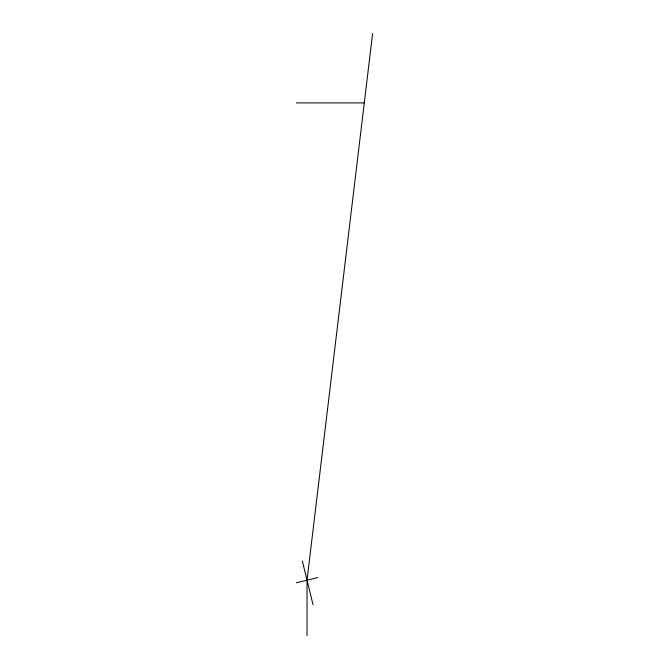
<?xml version="1.0" encoding="UTF-8"?>
<svg xmlns="http://www.w3.org/2000/svg" width="669" height="669" viewBox="0 0 669 669"><rect width="100%" height="100%" fill="white"/><g stroke="black" fill="none" stroke-linecap="round" stroke-linejoin="round"><path stroke-width="1" d="M372.616 33.45L307.029 580.182L307.029 635.55M296.384 582.791L317.683 577.573M296.384 102.909L364.287 102.909M302.338 560.982L313.033 604.726"/></g></svg>
